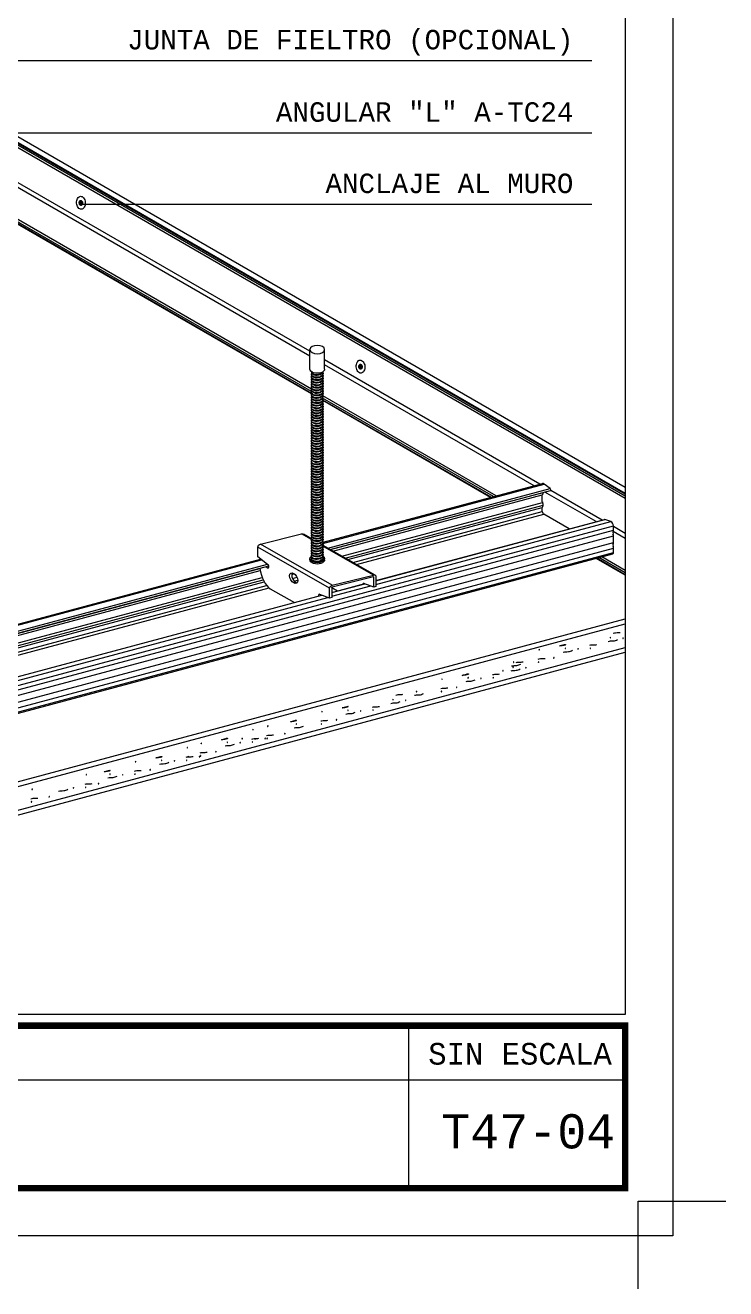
# Model space of a CAD drawing. Header units: millimetres. Extents: x 3383 to 4292, y 1469 to 1637.
# Drawn here: x 3481.7305 to 3481.8921, y 1569.0345 to 1569.326 of the extents above; entities that cross this region are included whole.
import ezdxf
from ezdxf.enums import TextEntityAlignment as Align

# ---------------------------------------------------------------- set-up
doc = ezdxf.new("R2010")
doc.units = ezdxf.units.MM
doc.header["$LTSCALE"] = 0.0035
doc.layers.get('0').update_dxf_attribs({"lineweight": 5})
doc.layers.get('DEFPOINTS').update_dxf_attribs({"lineweight": 5})
doc.layers.add('AT_texto', color=7, linetype='Continuous', lineweight=5)
doc.styles.get("Standard").update_dxf_attribs({"font": 'LUCON.TTF'})
doc.styles.add('STYLE2', font='ARIAL.TTF')
doc.dimstyles.get("Standard").update_dxf_attribs({"dimtxt": 0.18, "dimasz": 0.18, "dimexe": 0.18, "dimexo": 0.0625, "dimgap": 0.09, "dimtad": 0, "dimtih": 1, "dimtoh": 1, "dimzin": 0, "dimdsep": 46, "dimtxsty": 'Standard', "dimcen": 0.09, "dimadec": 0, "dimazin": 0, "dimtfac": 1, "dimtofl": 0, "dimtmove": 0, "dimatfit": 3, "dimfxl": 0, "dimtolj": 1, "dimtzin": 0, "dimarcsym": 0})

# ---------------------------------------------------------------- blocks, each defined once
blk = doc.blocks.new('A$C58E46017')
h = blk.add_hatch()
h.set_pattern_fill('ANSI31', color=1, scale=0.2, angle=84.4974, style=0)
h.set_pattern_definition([(129.4973553, (-285.444803, -1954.527348), (-0.0192913486, -0.01590106505), [])])
h.paths.add_polyline_path([(457.79, 260.15, 0.067459), (457.74, 260.37, 0.079812), (457.64, 260.55, 0.107118), (457.5, 260.66, 0.139889), (457.36, 260.69, 0.162676), (457.24, 260.65, 0.107118), (457.11, 260.5, 0.079812), (457.04, 260.32, 0.067459), (457.03, 260.09, 0.067459), (457.08, 259.87, 0.079812), (457.17, 259.7, 0.107118), (457.31, 259.58, 0.139889), (457.45, 259.55, 0.139889), (457.59, 259.6, 0.107118), (457.71, 259.74, 0.079812), (457.77, 259.92, 0.067459)])
h = blk.add_hatch()
h.set_pattern_fill('ANSI31', color=1, scale=0.2, angle=84.4974, style=0)
h.set_pattern_definition([(129.4973553, (-220.92993, -1992.329636), (-0.0192913486, -0.01590106505), [])])
h.paths.add_polyline_path([(522.3, 222.35, 0.067459), (522.25, 222.57, 0.079812), (522.16, 222.74, 0.107118), (522.02, 222.86, 0.139889), (521.88, 222.89, 0.162676), (521.75, 222.85, 0.107118), (521.62, 222.7, 0.079812), (521.55, 222.52, 0.067459), (521.54, 222.29, 0.067459), (521.59, 222.06, 0.079812), (521.68, 221.89, 0.107118), (521.83, 221.78, 0.139889), (521.97, 221.75, 0.139889), (522.1, 221.8, 0.107118), (522.22, 221.94, 0.079812), (522.29, 222.12, 0.067459)])
at = {"color": 1, "extrusion": (-0.399603, 0.525791, -0.750907)}
for p, q in [((510.25, 221.76, 26.82), (510.25, 226.29, 30)), ((513.62, 221.76, 26.82), (513.62, 226.29, 30)), ((498.84, 181.38, 7.4), (508.33, 183.76, 4.01)), ((498.24, 178.45, 5.67), (498.24, 180.7, 7.24)), ((510.25, 177.78, 29.79), (510.25, 178.08, 30)), ((513.62, 177.78, 29.79), (513.62, 178.08, 30)), ((515.38, 171.89, 20.95), (524.88, 174.27, 17.56)), ((524.88, 173.82, 17.25), (515.38, 171.45, 20.64)), ((524.98, 171.5, 23.2), (524.98, 173.76, 24.78)), ((525.47, 173.88, 24.6), (525.47, 171.63, 23.03)), ((514.78, 168.96, 19.22), (514.78, 171.21, 20.79)), ((515.28, 169.09, 19.04), (514.78, 168.96, 19.22)), ((515.28, 171.33, 20.62), (515.28, 169.09, 19.04)), ((525.47, 171.63, 23.03), (524.98, 171.5, 23.2))]:
    blk.add_line(p, q, dxfattribs=at)
at = {"color": 1, "extrusion": (-0.707107, -0.40558, 0.579228)}
for p, q in [((563.87, 191.18, 1.17), (563.87, 192.75, 2.27)), ((565.67, 194.21, 5.49), (564.32, 195.26, 4.57)), ((563.87, 188.91, -0.42), (563.87, 189.88, 0.26)), ((570.1, 184.93, 4.4), (564.22, 188.3, -0.42)), ((579.65, 186.6, 17.22), (578.3, 187.1, 15.93)), ((580.29, 184.62, 16.63), (580.29, 185.6, 17.31)), ((580.29, 181.76, 14.62), (580.29, 183.33, 15.72)), ((500.49, 176.7, 7.19), (498.24, 178.45, 5.67)), ((580.29, 179.49, 13.03), (580.29, 180.46, 13.71)), ((500.13, 176.15, 6.37), (500.37, 175.97, 6.53)), ((500.62, 176.29, 6.19), (500.78, 176.16, 6.3)), ((524.98, 171.5, 23.2), (522.72, 172.34, 21.03)), ((514.78, 168.96, 19.22), (512.53, 169.8, 17.05))]:
    blk.add_line(p, q, dxfattribs=at)
at = {"color": 1, "extrusion": (1.38778e-15, 0.819152, -0.573576)}
for p, q in [((510.62, 182.44, 29.24), (508.33, 183.76, 31.12)), ((510.63, 182.63, 36.95), (508.75, 183.71, 38.49)), ((515.38, 171.89, 20.95), (498.84, 181.38, 34.51)), ((524.88, 174.27, 17.56), (513.21, 180.96, 27.12)), ((525.3, 174.22, 24.93), (513.28, 181.11, 34.78)), ((514.78, 171.21, 20.79), (498.24, 180.7, 34.35))]:
    blk.add_line(p, q, dxfattribs=at)
for p, q in [((312.77, 91.73), (583, 164.14)), ((312.77, 84.03), (583, 156.44)), ((533, 70.29), (533, 32.79)), ((158.08, 57.79), (583, 57.79))]:
    blk.add_line(p, q)
blk.add_lwpolyline([(594, 441.79), (594, 21.79), (0, 21.79), (0, 441.79)], close=True)
at = {"flags": 128}
blk.add_lwpolyline([(583, 401.79), (583, 72.84), (33, 72.84), (33, 401.79)], close=True, dxfattribs=at)
for points in [[(583, 194.47), (386.57, 307.88)], [(583, 193.07), (386.94, 306.26)], [(411.15, 292.99), (575.32, 292.99)], [(430.63, 276.29), (575.32, 276.29)], [(457.5, 259.82), (575.32, 259.82)]]:
    blk.add_lwpolyline(points)
at = {"color": 1}
for points, elevation in [([(583, 192.92), (386.75, 306.23)], 5.41), ([(583, 193.01), (386.92, 306.21)], 5.52), ([(583, 192.49), (386.5, 305.94)], 5.47), ([(583, 191.89), (386.5, 305.34)], 5.89), ([(510.25, 225.88), (435.8, 268.86)], 11.75), ([(510.25, 224.73), (435.72, 267.76)], 11.87), ([(510.61, 216.04), (431.81, 261.53)], 8.22), ([(510.65, 216.11), (431.93, 261.56)], 8.07), ([(510.6, 216.58), (432.44, 261.7)], 8.01), ([(510.59, 217.14), (433.1, 261.88)], 8.26), ([(563.32, 195.23), (513.62, 223.93)], 11.75), ([(561.97, 194.87), (513.62, 222.78)], 11.87), ([(552.57, 192.35), (513.17, 215.1)], 8.01), ([(551.93, 192.18), (513.2, 214.55)], 8.22), ([(552.05, 192.21), (513.24, 214.62)], 8.07), ([(553.22, 192.52), (513.26, 215.59)], 8.26), ([(513.29, 181.83), (563.93, 195.39)], 4.11), ([(513.23, 181.57), (564.32, 195.26)], 4.57), ([(514.39, 180.47), (565.67, 194.21)], 5.49), ([(514.95, 180.15), (565.77, 193.77)], 5.3), ([(514.98, 180.13), (564.06, 193.28)], 2.88), ([(515.56, 179.8), (563.87, 192.75)], 2.27), ([(576.31, 186.59), (564.47, 193.42)], 11.87), ([(577.66, 186.95), (565.8, 193.8)], 11.75), ([(517.6, 178.63), (563.89, 191.03)], 1.09), ([(518.39, 178.18), (564.06, 190.42)], 0.87), ([(518.96, 177.85), (563.87, 189.88)], 0.26), ([(520.12, 177.19), (563.87, 188.91)], -0.42), ([(520.96, 176.71), (564.22, 188.3)], -0.42), ([(525.47, 172.97), (578.22, 187.1)], 15.83), ([(525.47, 172.94), (578.3, 187.1)], 15.93), ([(525.47, 172.08), (579.65, 186.6)], 17.22), ([(302.83, 111.26), (580.29, 185.6)], 17.31), ([(302.83, 110.28), (580.29, 184.62)], 16.63), ([(583, 182.73), (580.21, 184.34)], 11.87), ([(583, 183.87), (580.29, 185.44)], 11.75), ([(302.83, 108.98), (580.29, 183.33)], 15.72), ([(302.83, 107.41), (580.29, 181.76)], 14.62), ([(302.67, 104.79), (580.13, 179.13)], 12.59), ([(302.83, 106.12), (580.29, 180.46)], 13.71), ([(302.83, 105.15), (580.29, 179.49)], 13.03), ([(320.88, 130.27), (498.87, 177.96)], 4.11), ([(583, 174.24), (576.3, 178.11)], 8.22), ([(583, 174.34), (576.42, 178.14)], 8.07), ([(583, 174.78), (576.94, 178.28)], 8.01), ([(583, 175.33), (577.59, 178.45)], 8.26), ([(320.82, 130.01), (499.1, 177.78)], 4.57), ([(321.98, 128.91), (500.45, 176.74)], 5.49), ([(322.53, 128.6), (500.74, 176.35)], 5.3), ([(322.57, 128.58), (498.73, 175.78)], 2.88), ([(323.14, 128.25), (498.8, 175.31)], 2.27), ([(325.19, 127.07), (499.25, 173.71)], 1.09), ([(325.98, 126.62), (499.49, 173.12)], 0.87), ([(326.55, 126.29), (499.71, 172.69)], 0.26), ([(506.07, 174.39), (506.65, 174.55)], 0.26), ([(506.23, 173.47), (507.28, 173.75)], -0.42), ([(506.63, 172.87), (507.46, 173.09)], -0.42), ([(515.28, 170.24), (522.89, 172.28)], 15.83), ([(515.28, 170.21), (522.93, 172.26)], 15.93), ([(327.7, 125.63), (500.26, 171.87)], -0.42), ([(328.54, 125.15), (500.81, 171.31)], -0.42), ([(333.06, 121.41), (512.99, 169.62)], 15.83), ([(333.06, 121.38), (513.03, 169.61)], 15.93), ([(333.06, 120.53), (514.38, 169.11)], 17.22), ([(515.28, 169.35), (524.28, 171.76)], 17.22), ([(515.28, 169.35), (524.28, 171.76)], 17.22), ([(515.28, 169.35), (524.28, 171.76)], 17.22)]:
    blk.add_lwpolyline(points, dxfattribs=dict(at, elevation=elevation))
for points in [[(456.42, 260.08, -0.067459), (456.45, 260.68, -0.079812), (456.63, 261.16, -0.107118), (456.97, 261.54, -0.162676), (457.3, 261.65, -0.139889), (457.67, 261.57, -0.107118), (458.04, 261.27, -0.079812), (458.29, 260.82, -0.067459), (458.41, 260.23, -0.067459), (458.38, 259.63, -0.079812), (458.2, 259.15, -0.107118), (457.88, 258.79, -0.139889), (457.53, 258.66, -0.139889), (457.17, 258.73, -0.107118), (456.79, 259.04, -0.079812), (456.55, 259.49, -0.067459)], [(457.03, 260.09, -0.067459), (457.04, 260.32, -0.079812), (457.11, 260.5, -0.107118), (457.24, 260.65, -0.162676), (457.36, 260.69, -0.139889), (457.5, 260.66, -0.107118), (457.64, 260.55, -0.079812), (457.74, 260.37, -0.067459), (457.79, 260.15, -0.067459), (457.77, 259.92, -0.079812), (457.71, 259.74, -0.107118), (457.59, 259.6, -0.139889), (457.45, 259.55, -0.139889), (457.31, 259.58, -0.107118), (457.17, 259.7, -0.079812), (457.08, 259.87, -0.067459)], [(520.93, 222.27, -0.067459), (520.97, 222.87, -0.079812), (521.14, 223.35, -0.107118), (521.49, 223.74, -0.162676), (521.81, 223.85, -0.139889), (522.18, 223.77, -0.107118), (522.55, 223.46, -0.079812), (522.8, 223.02, -0.067459), (522.93, 222.43, -0.067459), (522.89, 221.83, -0.079812), (522.72, 221.35, -0.107118), (522.4, 220.99, -0.139889), (522.05, 220.86, -0.139889), (521.68, 220.93, -0.107118), (521.31, 221.24, -0.079812), (521.06, 221.68, -0.067459)], [(521.54, 222.29, -0.067459), (521.55, 222.52, -0.079812), (521.62, 222.7, -0.107118), (521.75, 222.85, -0.162676), (521.88, 222.89, -0.139889), (522.02, 222.86, -0.107118), (522.16, 222.74, -0.079812), (522.25, 222.57, -0.067459), (522.3, 222.35, -0.067459), (522.29, 222.12, -0.079812), (522.22, 221.94, -0.107118), (522.1, 221.8, -0.139889), (521.97, 221.75, -0.139889), (521.83, 221.78, -0.107118), (521.68, 221.89, -0.079812), (521.59, 222.06, -0.067459)]]:
    blk.add_lwpolyline(points, format="xyb", close=True, dxfattribs=at)
at = {"color": 1, "extrusion": (-0.707107, -0.40558, 0.579228), "flags": 128}
for points, elevation in [([(100.89, 304.37), (106.42, 309.95)], -421.4), ([(107.73, 317.48), (109.06, 318.82)], -427.34)]:
    blk.add_lwpolyline(points, dxfattribs=dict(at, elevation=elevation))
at = {"color": 1}
for points in [[(312.77, 90.62), (583, 163.03)], [(312.77, 85.15), (583, 157.56)]]:
    blk.add_lwpolyline(points, dxfattribs=at)
at = {"const_width": 1.5, "flags": 128}
blk.add_lwpolyline([(33, 32.79), (583, 32.79), (583, 70.29), (33, 70.29)], close=True, dxfattribs=at)
at = {"flags": 128}
blk.add_lwpolyline([(586, 9.6), (586, 29.79), (606.19, 29.79)], dxfattribs=at)
at = {"color": 1, "extrusion": (1.55431e-15, 0.819152, -0.573576)}
blk.add_circle((-511.94, 167.99, 158.62), 1.69, dxfattribs=at)
at = {"color": 1, "extrusion": (-0.707107, -0.40558, 0.579228)}
blk.add_circle((101.48, 314.55, -421.4), 1.35, dxfattribs=at)
at = {"color": 1, "extrusion": (1.55431e-15, 0.819152, -0.573576)}
for centre, radius, start, end in [((-511.94, 151.6, 164.58), 1.69, 179.6066, 0.3934), ((-511.94, 126.7, 128.67), 1.69, 141.3915, 36.6757), ((-511.94, 126.7, 128.67), 1.35, 173.874, 0), ((-511.94, 126.36, 128.54), 1.69, 179.6066, 0.3934)]:
    blk.add_arc(centre, radius, start, end, dxfattribs=at)
at = {"color": 1, "extrusion": (-0.071394, 0.816035, -0.573576)}
for centre, radius, start, end in [((-529.22, 125.84, 125.77), 1.36, 160.7469, 24.9987), ((-529.17, 125.51, 125.29), 1.36, 160.7469, 24.9987), ((-529.12, 125.17, 124.8), 1.36, 160.7469, 24.9987), ((-529.07, 124.83, 124.32), 1.36, 160.7469, 24.9987), ((-529.01, 124.5, 123.84), 1.36, 160.7469, 24.9987), ((-529.27, 126.18, 126.25), 1.36, 194.2627, 4.439), ((-529.25, 125.84, 126.13), 1.16, 194.5751, 351.1704), ((-529.19, 125.51, 125.64), 1.16, 194.5751, 351.1704), ((-529.14, 125.17, 125.16), 1.16, 194.5751, 351.1704), ((-529.09, 124.83, 124.68), 1.16, 194.5751, 351.1704), ((-528.96, 124.16, 123.36), 1.36, 160.7469, 24.9987), ((-528.91, 123.82, 122.88), 1.36, 160.7469, 24.9987), ((-528.86, 123.49, 122.4), 1.36, 160.7469, 24.9987), ((-528.81, 123.15, 121.92), 1.36, 160.7469, 24.9987), ((-528.76, 122.81, 121.44), 1.36, 160.7469, 24.9987), ((-529.04, 124.5, 124.2), 1.16, 194.5751, 351.1704), ((-528.99, 124.16, 123.72), 1.16, 194.5751, 351.1704), ((-528.94, 123.82, 123.24), 1.16, 194.5751, 351.1704), ((-528.89, 123.48, 122.76), 1.16, 194.5751, 351.1704), ((-528.83, 123.15, 122.28), 1.16, 194.5751, 351.1704), ((-528.71, 122.47, 120.95), 1.36, 160.7469, 24.9987), ((-528.65, 122.14, 120.47), 1.36, 160.7469, 24.9987), ((-528.6, 121.8, 119.99), 1.36, 160.7469, 24.9987), ((-528.55, 121.46, 119.51), 1.36, 160.7469, 24.9987), ((-528.78, 122.81, 121.79), 1.16, 194.5751, 351.1704), ((-528.73, 122.47, 121.31), 1.16, 194.5751, 351.1704), ((-528.68, 122.14, 120.83), 1.16, 194.5751, 351.1704), ((-528.63, 121.8, 120.35), 1.16, 194.5751, 351.1704), ((-528.58, 121.46, 119.87), 1.16, 194.5751, 351.1704), ((-528.5, 121.13, 119.03), 1.36, 160.7469, 24.9987), ((-528.45, 120.79, 118.55), 1.36, 160.7469, 24.9987), ((-528.4, 120.45, 118.07), 1.36, 160.7469, 24.9987), ((-528.35, 120.11, 117.58), 1.36, 160.7469, 24.9987), ((-528.29, 119.78, 117.1), 1.36, 160.7469, 24.9987), ((-528.53, 121.13, 119.39), 1.16, 194.5751, 351.1704), ((-528.47, 120.79, 118.91), 1.16, 194.5751, 351.1704), ((-528.42, 120.45, 118.43), 1.16, 194.5751, 351.1704), ((-528.37, 120.11, 117.94), 1.16, 194.5751, 351.1704), ((-528.32, 119.78, 117.46), 1.16, 194.5751, 351.1704), ((-528.24, 119.44, 116.62), 1.36, 160.7469, 24.9987), ((-528.19, 119.1, 116.14), 1.36, 160.7469, 24.9987), ((-528.14, 118.77, 115.66), 1.36, 160.7469, 24.9987), ((-528.09, 118.43, 115.18), 1.36, 160.7469, 24.9987), ((-528.04, 118.09, 114.7), 1.36, 160.7469, 24.9987), ((-528.27, 119.44, 116.98), 1.16, 194.5751, 351.1704), ((-528.22, 119.1, 116.5), 1.16, 194.5751, 351.1704), ((-528.17, 118.77, 116.02), 1.16, 194.5751, 351.1704), ((-528.12, 118.43, 115.54), 1.16, 194.5751, 351.1704), ((-528.06, 118.09, 115.06), 1.16, 194.5751, 351.1704), ((-527.99, 117.76, 114.22), 1.36, 160.7469, 24.9987), ((-527.94, 117.42, 113.73), 1.36, 160.7469, 24.9987), ((-527.88, 117.08, 113.25), 1.36, 160.7469, 24.9987), ((-527.83, 116.74, 112.77), 1.36, 160.7469, 24.9987), ((-527.78, 116.41, 112.29), 1.36, 160.7469, 24.9987), ((-528.01, 117.76, 114.57), 1.16, 194.5751, 351.1704), ((-527.96, 117.42, 114.09), 1.16, 194.5751, 351.1704), ((-527.91, 117.08, 113.61), 1.16, 194.5751, 351.1704), ((-527.86, 116.74, 113.13), 1.16, 194.5751, 351.1704), ((-527.81, 116.41, 112.65), 1.16, 194.5751, 351.1704), ((-527.73, 116.07, 111.81), 1.36, 160.7469, 24.9987), ((-527.68, 115.73, 111.33), 1.36, 160.7469, 24.9987), ((-527.63, 115.4, 110.85), 1.36, 160.7469, 24.9987), ((-527.58, 115.06, 110.37), 1.36, 160.7469, 24.9987), ((-527.52, 114.72, 109.88), 1.36, 160.7469, 24.9987), ((-527.76, 116.07, 112.17), 1.16, 194.5751, 351.1704), ((-527.7, 115.73, 111.69), 1.16, 194.5751, 351.1704), ((-527.65, 115.4, 111.21), 1.16, 194.5751, 351.1704), ((-527.6, 115.06, 110.72), 1.16, 194.5751, 351.1704), ((-527.55, 114.72, 110.24), 1.16, 194.5751, 351.1704), ((-527.47, 114.39, 109.4), 1.36, 160.7469, 24.9987), ((-527.42, 114.05, 108.92), 1.36, 160.7469, 24.9987), ((-527.37, 113.71, 108.44), 1.36, 160.7469, 24.9987), ((-527.32, 113.37, 107.96), 1.36, 160.7469, 24.9987), ((-527.27, 113.04, 107.48), 1.36, 160.7469, 24.9987), ((-527.5, 114.39, 109.76), 1.16, 194.5751, 351.1704), ((-527.45, 114.05, 109.28), 1.16, 194.5751, 351.1704), ((-527.4, 113.71, 108.8), 1.16, 194.5751, 351.1704), ((-527.34, 113.37, 108.32), 1.16, 194.5751, 351.1704), ((-527.29, 113.04, 107.84), 1.16, 194.5751, 351.1704), ((-527.22, 112.7, 107), 1.36, 160.7469, 24.9987), ((-527.16, 112.36, 106.51), 1.36, 160.7469, 24.9987), ((-527.11, 112.03, 106.03), 1.36, 160.7469, 24.9987), ((-527.06, 111.69, 105.55), 1.36, 160.7469, 24.9987), ((-527.01, 111.35, 105.07), 1.36, 160.7469, 24.9987), ((-527.24, 112.7, 107.36), 1.16, 194.5751, 351.1704), ((-527.19, 112.36, 106.87), 1.16, 194.5751, 351.1704), ((-527.14, 112.03, 106.39), 1.16, 194.5751, 351.1704), ((-527.09, 111.69, 105.91), 1.16, 194.5751, 351.1704), ((-527.04, 111.35, 105.43), 1.16, 194.5751, 351.1704), ((-526.96, 111.02, 104.59), 1.36, 160.7469, 24.9987), ((-526.91, 110.68, 104.11), 1.36, 160.7469, 24.9987), ((-526.86, 110.34, 103.63), 1.36, 160.7469, 24.9987), ((-526.8, 110, 103.15), 1.36, 160.7469, 24.9987), ((-526.75, 109.67, 102.66), 1.36, 160.7469, 24.9987), ((-526.98, 111.02, 104.95), 1.16, 194.5751, 351.1704), ((-526.93, 110.68, 104.47), 1.16, 194.5751, 351.1704), ((-526.88, 110.34, 103.99), 1.16, 194.5751, 351.1704), ((-526.83, 110, 103.5), 1.16, 194.5751, 351.1704), ((-526.78, 109.67, 103.02), 1.16, 194.5751, 351.1704), ((-526.7, 109.33, 102.18), 1.36, 160.7469, 24.9987), ((-526.65, 108.99, 101.7), 1.36, 160.7469, 24.9987), ((-526.6, 108.66, 101.22), 1.36, 160.7469, 24.9987), ((-526.55, 108.32, 100.74), 1.36, 160.7469, 24.9987), ((-526.5, 107.98, 100.26), 1.36, 160.7469, 24.9987), ((-526.73, 109.33, 102.54), 1.16, 194.5751, 351.1704), ((-526.68, 108.99, 102.06), 1.16, 194.5751, 351.1704), ((-526.62, 108.66, 101.58), 1.16, 194.5751, 351.1704), ((-526.57, 108.32, 101.1), 1.16, 194.5751, 351.1704), ((-526.52, 107.98, 100.62), 1.16, 194.5751, 351.1704), ((-526.44, 107.65, 99.78), 1.36, 160.7469, 24.9987), ((-526.39, 107.31, 99.3), 1.36, 160.7469, 24.9987), ((-526.34, 106.97, 98.81), 1.36, 160.7469, 24.9987), ((-526.29, 106.63, 98.33), 1.36, 160.7469, 24.9987), ((-526.24, 106.3, 97.85), 1.36, 160.7469, 24.9987), ((-526.47, 107.65, 100.14), 1.16, 194.5751, 351.1704), ((-526.42, 107.31, 99.65), 1.16, 194.5751, 351.1704), ((-526.37, 106.97, 99.17), 1.16, 194.5751, 351.1704), ((-526.32, 106.63, 98.69), 1.16, 194.5751, 351.1704), ((-526.26, 106.3, 98.21), 1.16, 194.5751, 351.1704), ((-526.19, 105.96, 97.37), 1.36, 160.7469, 24.9987), ((-526.14, 105.62, 96.89), 1.36, 160.7469, 24.9987), ((-526.08, 105.29, 96.41), 1.36, 160.7469, 24.9987), ((-526.03, 104.95, 95.93), 1.36, 160.7469, 24.9987), ((-525.98, 104.61, 95.45), 1.36, 160.7469, 24.9987), ((-526.21, 105.96, 97.73), 1.16, 194.5751, 351.1704), ((-526.16, 105.62, 97.25), 1.16, 194.5751, 351.1704), ((-526.11, 105.29, 96.77), 1.16, 194.5751, 351.1704), ((-526.06, 104.95, 96.29), 1.16, 194.5751, 351.1704), ((-526.01, 104.61, 95.8), 1.16, 194.5751, 351.1704), ((-525.93, 104.28, 94.96), 1.36, 160.7469, 24.9987), ((-525.88, 103.94, 94.48), 1.36, 160.7469, 24.9987), ((-525.83, 103.6, 94), 1.36, 160.7469, 24.9987), ((-525.78, 103.26, 93.52), 1.36, 160.7469, 24.9987), ((-525.72, 102.93, 93.04), 1.36, 160.7469, 24.9987), ((-525.96, 104.27, 95.32), 1.16, 194.5751, 351.1704), ((-525.9, 103.94, 94.84), 1.16, 194.5751, 351.1704), ((-525.85, 103.6, 94.36), 1.16, 194.5751, 351.1704), ((-525.8, 103.26, 93.88), 1.16, 194.5751, 351.1704), ((-525.75, 102.93, 93.4), 1.16, 194.5751, 351.1704), ((-525.67, 102.59, 92.56), 1.36, 160.7469, 24.9987), ((-525.62, 102.25, 92.08), 1.36, 160.7469, 24.9987), ((-525.57, 101.58, 91.83), 1.36, 160.7469, 24.9987), ((-525.52, 100.9, 91.59), 1.36, 160.7469, 24.9987), ((-525.7, 102.59, 92.92), 1.16, 194.5751, 351.1704), ((-525.65, 102.25, 92.44), 1.16, 194.5751, 351.1704), ((-525.6, 101.92, 91.95), 1.16, 194.5751, 351.1704), ((-525.54, 101.24, 91.71), 1.16, 194.5751, 351.1704)]:
    blk.add_arc(centre, radius, start, end, dxfattribs=at)
at = {"color": 1, "extrusion": (-0.707107, -0.40558, 0.579228)}
for centre, radius, start, end in [((111.84, 342.91, -475.58), 0.775, 125.2809, 175.2809), ((113.7, 341.07, -475.58), 0.5, 186.9381, 225.2809), ((112.44, 340.91, -475.58), 0.775, 6.9381, 47.7893), ((113.14, 344.43, -475.58), 0.275, 342.5526, 125.2809), ((115.07, 339.72, -475.58), 0.5, 225.2809, 263.6236), ((116.19, 338.6, -475.58), 0.5, 186.9381, 225.2809), ((114.92, 338.45, -475.58), 0.775, 6.9381, 83.6236), ((117.03, 337.77, -475.58), 0.5, 225.2809, 315.2809), ((125.66, 357.31, -475.58), 0.275, 145.2809, 171.571), ((127.17, 358.62, -475.58), 0.775, 45.2809, 145.2809), ((129.29, 357.93, -475.58), 0.5, 186.9381, 263.6236), ((128.02, 357.78, -475.58), 0.775, 6.9381, 45.2809), ((129.15, 356.66, -475.58), 0.775, 45.2809, 83.6236), ((131.78, 355.47, -475.58), 0.5, 186.9381, 263.6236), ((130.51, 355.31, -475.58), 0.775, 6.9381, 45.2809), ((131.64, 354.2, -475.58), 0.775, 45.2809, 83.6236), ((132.48, 353.37, -475.58), 0.775, 0.2809, 45.2809), ((96.03, 307.85, -421.4), 0.495, 305.2809, 125.2809), ((101.62, 314.69, -421.9), 1.35, 189.2417, 332.1423), ((110.99, 329.17, -427.34), 0.495, 145.2809, 217.5138), ((108.12, 320.07, -421.4), 0.495, 145.2809, 246.5686), ((108.26, 320.21, -421.9), 0.495, 220.4842, 245.5178)]:
    blk.add_arc(centre, radius, start, end, dxfattribs=at)
at = {"color": 1, "extrusion": (-0.399603, 0.525791, -0.750907)}
for centre, radius, start, end in [((-515.58, -113.99, -115.25), 0.652, 119.7131, 164.7131), ((-506.58, -113.89, -109.52), 0.652, 29.7131, 119.7131), ((-523.01, -118.23, -137.03), 0.652, 119.7131, 209.7131), ((-523.01, -118.23, -137.03), 0.113, 119.7131, 209.7131), ((-514.01, -118.13, -131.3), 0.652, 29.7131, 119.7131), ((-514.01, -118.13, -131.3), 0.112, 29.7131, 119.7131)]:
    blk.add_arc(centre, radius, start, end, dxfattribs=at)
at = {"color": 1, "extrusion": (-0.707107, -0.40558, 0.579228)}
blk.add_ellipse((501.1, 175.53, 7.12), major_axis=(0, -4.42, -3.1), ratio=0.641917, start_param=4.967345, end_param=6.283185, dxfattribs=at)
for points in [[(580.25, 160.87), (580.78, 160.96), (581.44, 160.98), (581.85, 161.04)], [(574.81, 158.07), (575.34, 158.16), (576.01, 158.17), (576.42, 158.23)], [(579.07, 158.96), (579.6, 159.05), (580.27, 159.06), (581.19, 159.37)], [(562.88, 154.88), (563.42, 154.97), (564.08, 154.98), (564.49, 155.04)], [(568.69, 156.49), (569.22, 156.58), (569.89, 156.59), (570.81, 156.9)], [(556.65, 152.17), (557.18, 152.26), (557.85, 152.28), (558.77, 152.59)], [(556.76, 153.29), (557.29, 153.39), (557.96, 153.4), (558.88, 153.71)], [(557.83, 154.09), (558.36, 154.18), (559.02, 154.19), (559.43, 154.25)], [(546.27, 149.7), (546.8, 149.79), (547.47, 149.81), (548.39, 150.12)], [(552.39, 151.29), (552.92, 151.38), (553.59, 151.39), (554, 151.45)], [(530.1, 146.58), (530.64, 146.67), (531.3, 146.68), (531.71, 146.74)], [(534.34, 146.51), (534.87, 146.6), (535.54, 146.61), (536.46, 146.92)], [(540.46, 148.09), (541, 148.18), (541.66, 148.2), (542.07, 148.26)], [(524.67, 143.78), (525.2, 143.87), (525.87, 143.88), (526.28, 143.94)], [(528.93, 144.66), (529.46, 144.75), (530.13, 144.77), (531.05, 145.08)], [(512.74, 140.59), (513.27, 140.68), (513.94, 140.69), (514.35, 140.75)], [(518.55, 142.19), (519.08, 142.28), (519.75, 142.3), (520.67, 142.61)], [(500.26, 137.25), (500.79, 137.34), (501.46, 137.35), (501.86, 137.41)], [(506.62, 139), (507.15, 139.09), (507.82, 139.11), (508.74, 139.42)], [(490.72, 134.85), (491.25, 134.94), (491.92, 134.95), (492.84, 135.26)], [(496.84, 136.43), (497.37, 136.52), (498.04, 136.53), (498.45, 136.59)], [(481.68, 132.23), (482.21, 132.32), (482.88, 132.34), (483.28, 132.4)], [(484.91, 133.24), (485.44, 133.33), (486.11, 133.34), (486.52, 133.4)], [(469.75, 129.04), (470.28, 129.13), (470.95, 129.15), (471.35, 129.2)], [(475.56, 130.65), (476.09, 130.74), (476.75, 130.75), (477.67, 131.06)], [(458.38, 126), (458.91, 126.09), (459.57, 126.1), (459.98, 126.16)], [(463.63, 127.46), (464.16, 127.55), (464.83, 127.56), (465.75, 127.87)], [(445.89, 122.66), (446.42, 122.75), (447.09, 122.76), (447.5, 122.82)], [(452.25, 124.41), (452.79, 124.5), (453.45, 124.52), (454.37, 124.83)]]:
    blk.add_spline(points, degree=3)
for points, start_tangent, end_tangent in [([(568.97, 158.23), (568.69, 158.14), (568.39, 158.06), (568.14, 157.99), (567.82, 157.88), (568.35, 157.95), (568.7, 158), (569.02, 158.08), (569.22, 158.19), (569.24, 158.23), (568.97, 158.23)], (-0.907436, -0.420191), (-0.907436, -0.420191)), ([(569.13, 157.34), (569.21, 157.42), (569.23, 157.34), (569.18, 157.29), (569.12, 157.28), (569.13, 157.34)], (0.57312, 0.819471), (0.57312, 0.819471)), ([(574.89, 157.37), (574.97, 157.45), (575, 157.37), (574.95, 157.32), (574.89, 157.31), (574.89, 157.37)], (0.57312, 0.819471), (0.57312, 0.819471)), ([(579.51, 159.81), (579.59, 159.89), (579.61, 159.81), (579.56, 159.76), (579.51, 159.75), (579.51, 159.81)], (0.57312, 0.819471), (0.57312, 0.819471)), ([(582.45, 159.68), (582.53, 159.76), (582.55, 159.68), (582.5, 159.63), (582.45, 159.62), (582.45, 159.68)], (0.57312, 0.819471), (0.57312, 0.819471)), ([(563.11, 157.05), (563.19, 157.13), (563.22, 157.04), (563.17, 157), (563.11, 156.98), (563.11, 157.05)], (0.57312, 0.819471), (0.57312, 0.819471)), ([(566.49, 155.16), (566.57, 155.24), (566.59, 155.16), (566.54, 155.11), (566.48, 155.1), (566.49, 155.16)], (0.57312, 0.819471), (0.57312, 0.819471)), ([(572.07, 157.21), (572.15, 157.29), (572.17, 157.21), (572.12, 157.16), (572.07, 157.15), (572.07, 157.21)], (0.57312, 0.819471), (0.57312, 0.819471)), ([(554.73, 152.17), (554.81, 152.25), (554.83, 152.17), (554.78, 152.13), (554.73, 152.11), (554.73, 152.17)], (0.57312, 0.819471), (0.57312, 0.819471)), ([(557.09, 153.03), (557.17, 153.11), (557.19, 153.02), (557.14, 152.98), (557.09, 152.96), (557.09, 153.03)], (0.57312, 0.819471), (0.57312, 0.819471)), ([(557.2, 154.15), (557.28, 154.23), (557.3, 154.14), (557.25, 154.1), (557.2, 154.09), (557.2, 154.15)], (0.57312, 0.819471), (0.57312, 0.819471)), ([(560.03, 152.9), (560.11, 152.98), (560.13, 152.89), (560.08, 152.85), (560.03, 152.83), (560.03, 152.9)], (0.57312, 0.819471), (0.57312, 0.819471)), ([(562.96, 154.18), (563.04, 154.26), (563.07, 154.17), (563.02, 154.13), (562.96, 154.12), (562.96, 154.18)], (0.57312, 0.819471), (0.57312, 0.819471)), ([(540.69, 150.26), (540.77, 150.34), (540.79, 150.26), (540.75, 150.21), (540.69, 150.2), (540.69, 150.26)], (0.57312, 0.819471), (0.57312, 0.819471)), ([(546.55, 151.45), (546.27, 151.35), (545.97, 151.27), (545.72, 151.2), (545.4, 151.1), (545.93, 151.16), (546.28, 151.22), (546.6, 151.3), (546.8, 151.4), (546.82, 151.44), (546.55, 151.45)], (-0.907436, -0.420191), (-0.907436, -0.420191)), ([(546.71, 150.56), (546.79, 150.64), (546.81, 150.55), (546.76, 150.51), (546.7, 150.49), (546.71, 150.56)], (0.57312, 0.819471), (0.57312, 0.819471)), ([(549.65, 150.43), (549.73, 150.51), (549.75, 150.42), (549.7, 150.38), (549.64, 150.36), (549.65, 150.43)], (0.57312, 0.819471), (0.57312, 0.819471)), ([(552.47, 150.58), (552.55, 150.67), (552.57, 150.58), (552.53, 150.54), (552.47, 150.52), (552.47, 150.58)], (0.57312, 0.819471), (0.57312, 0.819471)), ([(534.78, 147.36), (534.86, 147.44), (534.88, 147.36), (534.83, 147.32), (534.78, 147.3), (534.78, 147.36)], (0.57312, 0.819471), (0.57312, 0.819471)), ([(540.54, 147.39), (540.62, 147.47), (540.65, 147.39), (540.6, 147.35), (540.54, 147.33), (540.54, 147.39)], (0.57312, 0.819471), (0.57312, 0.819471)), ([(544.07, 148.38), (544.15, 148.46), (544.17, 148.37), (544.12, 148.33), (544.06, 148.31), (544.07, 148.38)], (0.57312, 0.819471), (0.57312, 0.819471)), ([(512.97, 142.75), (513.05, 142.83), (513.07, 142.75), (513.02, 142.7), (512.97, 142.69), (512.97, 142.75)], (0.57312, 0.819471), (0.57312, 0.819471)), ([(518.82, 143.94), (518.54, 143.85), (518.25, 143.76), (517.99, 143.69), (517.68, 143.59), (518.21, 143.65), (518.56, 143.71), (518.87, 143.79), (519.08, 143.9), (519.1, 143.93), (518.82, 143.94)], (-0.907436, -0.420191), (-0.907436, -0.420191)), ([(518.99, 143.05), (519.07, 143.13), (519.09, 143.04), (519.04, 143), (518.98, 142.98), (518.99, 143.05)], (0.57312, 0.819471), (0.57312, 0.819471)), ([(521.93, 142.92), (522.01, 143), (522.03, 142.91), (521.98, 142.87), (521.92, 142.86), (521.93, 142.92)], (0.57312, 0.819471), (0.57312, 0.819471)), ([(524.75, 143.08), (524.83, 143.16), (524.85, 143.07), (524.8, 143.03), (524.75, 143.01), (524.75, 143.08)], (0.57312, 0.819471), (0.57312, 0.819471)), ([(529.37, 145.52), (529.45, 145.6), (529.47, 145.51), (529.42, 145.47), (529.36, 145.45), (529.37, 145.52)], (0.57312, 0.819471), (0.57312, 0.819471)), ([(532.31, 145.39), (532.39, 145.47), (532.41, 145.38), (532.36, 145.34), (532.31, 145.33), (532.31, 145.39)], (0.57312, 0.819471), (0.57312, 0.819471)), ([(506.9, 140.75), (506.62, 140.65), (506.32, 140.57), (506.07, 140.5), (505.75, 140.4), (506.28, 140.46), (506.63, 140.52), (506.95, 140.6), (507.15, 140.7), (507.17, 140.74), (506.9, 140.75)], (-0.907436, -0.420191), (-0.907436, -0.420191)), ([(507.06, 139.86), (507.14, 139.94), (507.16, 139.85), (507.11, 139.81), (507.05, 139.79), (507.06, 139.86)], (0.57312, 0.819471), (0.57312, 0.819471)), ([(512.82, 139.89), (512.9, 139.97), (512.93, 139.88), (512.88, 139.84), (512.82, 139.82), (512.82, 139.89)], (0.57312, 0.819471), (0.57312, 0.819471)), ([(516.34, 140.87), (516.42, 140.95), (516.45, 140.86), (516.4, 140.82), (516.34, 140.8), (516.34, 140.87)], (0.57312, 0.819471), (0.57312, 0.819471)), ([(497.07, 138.6), (497.15, 138.68), (497.17, 138.59), (497.12, 138.55), (497.07, 138.53), (497.07, 138.6)], (0.57312, 0.819471), (0.57312, 0.819471)), ([(500.49, 139.41), (500.57, 139.49), (500.59, 139.41), (500.54, 139.36), (500.48, 139.35), (500.49, 139.41)], (0.57312, 0.819471), (0.57312, 0.819471)), ([(504.42, 137.68), (504.5, 137.76), (504.52, 137.67), (504.47, 137.63), (504.41, 137.61), (504.42, 137.68)], (0.57312, 0.819471), (0.57312, 0.819471)), ([(481.91, 134.4), (481.99, 134.48), (482.01, 134.4), (481.96, 134.35), (481.9, 134.34), (481.91, 134.4)], (0.57312, 0.819471), (0.57312, 0.819471)), ([(485.14, 135.41), (485.22, 135.49), (485.24, 135.4), (485.19, 135.36), (485.14, 135.34), (485.14, 135.41)], (0.57312, 0.819471), (0.57312, 0.819471)), ([(490.99, 136.59), (490.71, 136.5), (490.42, 136.42), (490.16, 136.35), (489.85, 136.24), (490.38, 136.31), (490.73, 136.36), (491.04, 136.44), (491.25, 136.55), (491.27, 136.59), (490.99, 136.59)], (-0.907436, -0.420191), (-0.907436, -0.420191)), ([(491.16, 135.7), (491.24, 135.78), (491.26, 135.7), (491.21, 135.65), (491.15, 135.64), (491.16, 135.7)], (0.57312, 0.819471), (0.57312, 0.819471)), ([(494.1, 135.57), (494.18, 135.65), (494.2, 135.57), (494.15, 135.52), (494.09, 135.51), (494.1, 135.57)], (0.57312, 0.819471), (0.57312, 0.819471)), ([(494.57, 136.52), (494.65, 136.6), (494.68, 136.51), (494.63, 136.47), (494.57, 136.45), (494.57, 136.52)], (0.57312, 0.819471), (0.57312, 0.819471)), ([(496.92, 135.73), (497, 135.81), (497.02, 135.73), (496.97, 135.68), (496.92, 135.67), (496.92, 135.73)], (0.57312, 0.819471), (0.57312, 0.819471)), ([(497.52, 136.39), (497.6, 136.47), (497.62, 136.38), (497.57, 136.34), (497.51, 136.32), (497.52, 136.39)], (0.57312, 0.819471), (0.57312, 0.819471)), ([(499.89, 136.56), (499.97, 136.64), (499.99, 136.56), (499.94, 136.52), (499.88, 136.5), (499.89, 136.56)], (0.57312, 0.819471), (0.57312, 0.819471)), ([(500.34, 136.54), (500.42, 136.63), (500.44, 136.54), (500.39, 136.5), (500.34, 136.48), (500.34, 136.54)], (0.57312, 0.819471), (0.57312, 0.819471)), ([(469.98, 131.21), (470.06, 131.29), (470.08, 131.2), (470.03, 131.16), (469.97, 131.15), (469.98, 131.21)], (0.57312, 0.819471), (0.57312, 0.819471)), ([(475.83, 132.39), (475.55, 132.3), (475.26, 132.22), (475, 132.15), (474.69, 132.05), (475.22, 132.11), (475.57, 132.17), (475.88, 132.24), (476.08, 132.35), (476.1, 132.39), (475.83, 132.39)], (-0.907436, -0.420191), (-0.907436, -0.420191)), ([(475.99, 131.5), (476.07, 131.58), (476.1, 131.5), (476.05, 131.46), (475.99, 131.44), (475.99, 131.5)], (0.57312, 0.819471), (0.57312, 0.819471)), ([(478.93, 131.37), (479.01, 131.45), (479.04, 131.37), (478.99, 131.33), (478.93, 131.31), (478.93, 131.37)], (0.57312, 0.819471), (0.57312, 0.819471)), ([(481.76, 131.53), (481.84, 131.61), (481.86, 131.53), (481.81, 131.48), (481.75, 131.47), (481.76, 131.53)], (0.57312, 0.819471), (0.57312, 0.819471)), ([(482.17, 132.38), (482.25, 132.46), (482.27, 132.38), (482.22, 132.33), (482.16, 132.32), (482.17, 132.38)], (0.57312, 0.819471), (0.57312, 0.819471)), ([(484.73, 132.37), (484.81, 132.45), (484.83, 132.36), (484.78, 132.32), (484.72, 132.3), (484.73, 132.37)], (0.57312, 0.819471), (0.57312, 0.819471)), ([(484.99, 132.54), (485.07, 132.62), (485.09, 132.53), (485.05, 132.49), (484.99, 132.48), (484.99, 132.54)], (0.57312, 0.819471), (0.57312, 0.819471)), ([(488.51, 133.52), (488.59, 133.6), (488.62, 133.52), (488.57, 133.47), (488.51, 133.46), (488.51, 133.52)], (0.57312, 0.819471), (0.57312, 0.819471)), ([(463.9, 129.2), (463.62, 129.11), (463.33, 129.03), (463.07, 128.96), (462.76, 128.86), (463.29, 128.92), (463.64, 128.98), (463.95, 129.05), (464.16, 129.16), (464.17, 129.2), (463.9, 129.2)], (-0.907436, -0.420191), (-0.907436, -0.420191)), ([(464.06, 128.31), (464.14, 128.39), (464.17, 128.31), (464.12, 128.26), (464.06, 128.25), (464.06, 128.31)], (0.57312, 0.819471), (0.57312, 0.819471)), ([(467.01, 128.18), (467.09, 128.26), (467.11, 128.18), (467.06, 128.13), (467, 128.12), (467.01, 128.18)], (0.57312, 0.819471), (0.57312, 0.819471)), ([(469.83, 128.34), (469.91, 128.42), (469.93, 128.34), (469.88, 128.29), (469.83, 128.28), (469.83, 128.34)], (0.57312, 0.819471), (0.57312, 0.819471)), ([(473.35, 129.32), (473.43, 129.4), (473.45, 129.32), (473.41, 129.28), (473.35, 129.26), (473.35, 129.32)], (0.57312, 0.819471), (0.57312, 0.819471)), ([(458.46, 125.3), (458.54, 125.38), (458.56, 125.29), (458.51, 125.25), (458.45, 125.23), (458.46, 125.3)], (0.57312, 0.819471), (0.57312, 0.819471)), ([(458.6, 128.17), (458.68, 128.25), (458.71, 128.16), (458.66, 128.12), (458.6, 128.1), (458.6, 128.17)], (0.57312, 0.819471), (0.57312, 0.819471)), ([(461.42, 126.13), (461.5, 126.21), (461.53, 126.13), (461.48, 126.08), (461.42, 126.07), (461.42, 126.13)], (0.57312, 0.819471), (0.57312, 0.819471)), ([(446.12, 124.83), (446.2, 124.91), (446.22, 124.82), (446.17, 124.78), (446.12, 124.76), (446.12, 124.83)], (0.57312, 0.819471), (0.57312, 0.819471)), ([(450.05, 123.09), (450.13, 123.17), (450.15, 123.08), (450.1, 123.04), (450.05, 123.03), (450.05, 123.09)], (0.57312, 0.819471), (0.57312, 0.819471)), ([(455.63, 125.14), (455.71, 125.22), (455.73, 125.14), (455.69, 125.09), (455.63, 125.08), (455.63, 125.14)], (0.57312, 0.819471), (0.57312, 0.819471)), ([(445.97, 121.96), (446.05, 122.04), (446.08, 121.95), (446.03, 121.91), (445.97, 121.89), (445.97, 121.96)], (0.57312, 0.819471), (0.57312, 0.819471))]:
    blk.add_spline(points, degree=3, dxfattribs=dict(start_tangent=start_tangent, end_tangent=end_tangent))
for s, p in [('JUNTA DE FIELTRO (OPCIONAL)', (571.03, 295.54)), ('ANGULAR "L" A-TC24', (571.03, 278.84)), ('ANCLAJE AL MURO', (571.03, 262.38))]:
    blk.add_text(s, height=4.5).set_placement(p, align=Align.RIGHT)
for s, height, p in [('SIN ESCALA', 5, (537.54, 61.3)), ('T47-04', 7.898, (540.55, 41.97))]:
    blk.add_text(s, height=height).set_placement(p)

msp = doc.modelspace()

# ---------------------------------------------------------------- block references
at = {"layer": 'AT_texto', "xscale": 0.001, "yscale": 0.001, "zscale": 0.001}
msp.add_blockref('A$C58E46017', (3481.28588, 1569.02492), dxfattribs=at)

doc.saveas('drawing.dxf')
